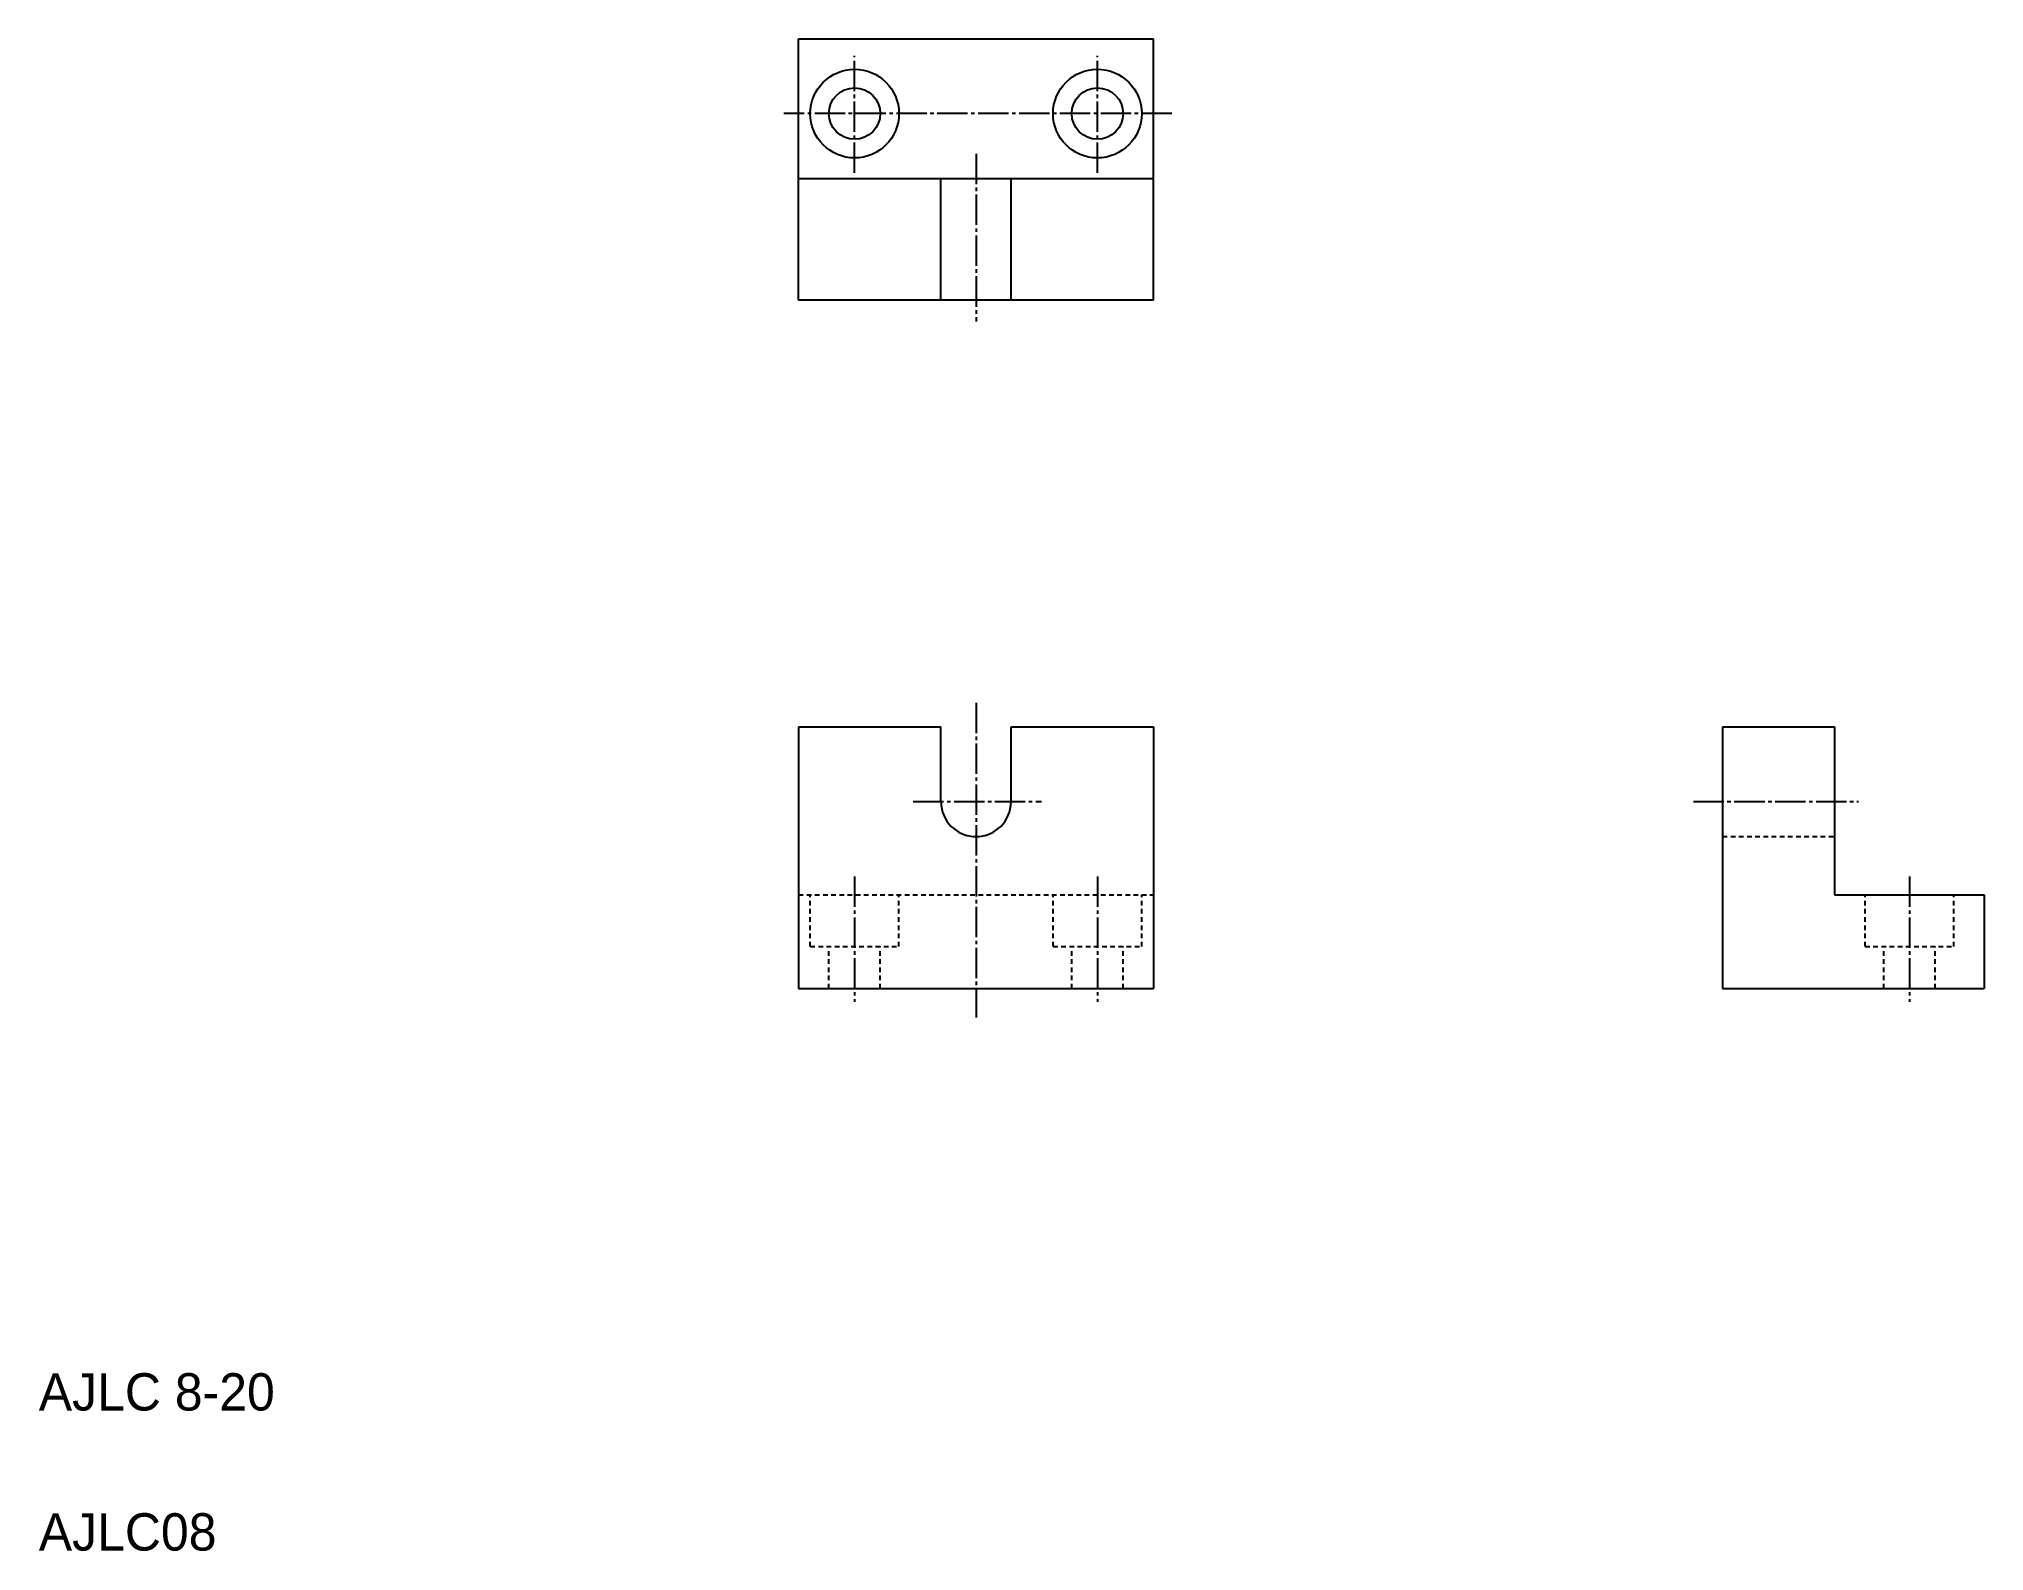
# Model space of a CAD drawing. Extents: x 10 to 218, y 10 to 172.
import ezdxf

# ---------------------------------------------------------------- set-up
doc = ezdxf.new("R2010")
doc.units = 0
doc.header["$LTSCALE"] = 0.25
doc.linetypes.add('CENTER', pattern=[17.5, 13, -1.5, 1.5, -1.5])
doc.linetypes.add('DASHED', pattern=[3.5, 2, -1.5])
doc.layers.get('0').update_dxf_attribs({"linetype": 'CONTINUOUS'})
doc.layers.add('CENTER', color=1, linetype='CENTER')

msp = doc.modelspace()

# ---------------------------------------------------------------- linework, layer by layer
at = {"color": 7, "linetype": 'CONTINUOUS'}
for p, q in [((91.36, 143.92), (91.36, 171.92)), ((91.36, 171.92), (129.36, 171.92)), ((129.36, 143.92), (129.36, 171.92)), ((129.36, 156.92), (91.36, 156.92)), ((106.61, 143.92), (106.61, 156.92)), ((114.11, 143.92), (114.11, 156.92)), ((129.36, 143.92), (91.36, 143.92)), ((91.36, 98.22), (106.61, 98.22)), ((91.36, 98.22), (91.36, 70.22)), ((106.61, 90.22), (106.61, 98.22)), ((114.11, 98.22), (129.36, 98.22)), ((114.11, 90.22), (114.11, 98.22)), ((129.36, 98.22), (129.36, 70.22)), ((190.31, 98.22), (202.31, 98.22)), ((190.31, 98.22), (190.31, 70.22)), ((202.31, 98.22), (202.31, 80.22)), ((202.31, 80.22), (218.31, 80.22)), ((218.31, 80.22), (218.31, 70.22)), ((91.36, 70.22), (129.36, 70.22)), ((190.31, 70.22), (218.31, 70.22))]:
    msp.add_line(p, q, dxfattribs=at)
for p, q in [((110.36, 156.92), (110.36, 156.92)), ((119.86, 156.92), (119.86, 156.92))]:
    msp.add_line(p, q)
at = {"color": 3, "linetype": 'DASHED'}
for p, q in [((190.31, 86.47), (202.31, 86.47)), ((91.36, 80.22), (129.36, 80.22)), ((92.61, 74.72), (92.61, 80.22)), ((102.11, 74.72), (102.11, 80.22)), ((118.61, 74.72), (118.61, 80.22)), ((128.11, 74.72), (128.11, 80.22)), ((205.56, 74.72), (205.56, 80.22)), ((215.06, 74.72), (215.06, 80.22)), ((92.61, 74.72), (102.11, 74.72)), ((94.61, 70.22), (94.61, 74.72)), ((100.11, 70.22), (100.11, 74.72)), ((118.61, 74.72), (128.11, 74.72)), ((120.61, 70.22), (120.61, 74.72)), ((126.11, 70.22), (126.11, 74.72)), ((205.56, 74.72), (215.06, 74.72)), ((207.56, 70.22), (207.56, 74.72)), ((213.06, 70.22), (213.06, 74.72))]:
    msp.add_line(p, q, dxfattribs=at)
at = {"color": 7, "linetype": 'CONTINUOUS'}
for centre, radius in [((97.36, 163.92), 4.75), ((97.36, 163.92), 2.75), ((123.36, 163.92), 4.75), ((123.36, 163.92), 2.75)]:
    msp.add_circle(centre, radius, dxfattribs=at)
msp.add_arc((110.36, 90.22), 3.75, 180, 0, dxfattribs=at)
at = {"layer": 'CENTER', "color": 1, "linetype": 'CENTER'}
for p, q in [((97.36, 157.58), (97.36, 170.09)), ((123.36, 157.58), (123.36, 170.09)), ((131.34, 163.92), (89.77, 163.92)), ((110.36, 159.61), (110.36, 141.66)), ((110.36, 100.82), (110.36, 67.1)), ((103.64, 90.22), (117.39, 90.22)), ((187.19, 90.22), (204.86, 90.22)), ((97.36, 82.19), (97.36, 68.78)), ((123.36, 82.19), (123.36, 68.78)), ((210.31, 82.19), (210.31, 68.78))]:
    msp.add_line(p, q, dxfattribs=at)

# ---------------------------------------------------------------- texts
for s, p in [('AJLC 8-20', (10, 25)), ('AJLC08', (10, 10))]:
    msp.add_text(s, height=4).set_placement(p)

doc.saveas('drawing.dxf')
